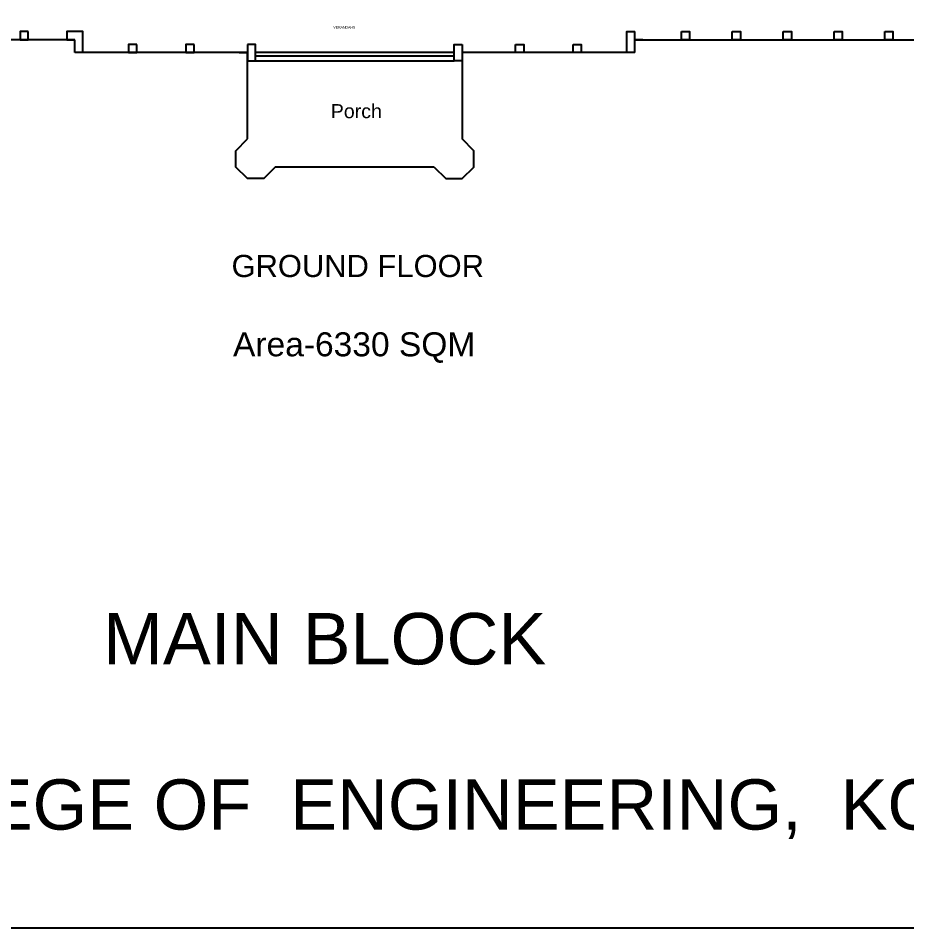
# Model space of a CAD drawing. Header units: millimetres. Extents: x 14 to 406, y 10 to 287.
# Drawn here: x 173.6 to 275.1, y 9.9 to 113.8 of the extents above; entities that cross this region are included whole.
import ezdxf

# ---------------------------------------------------------------- set-up
doc = ezdxf.new("R2010")
doc.units = ezdxf.units.MM
doc.header["$MEASUREMENT"] = 0
doc.layers.get('0').update_dxf_attribs({"linetype": 'CONTINUOUS'})
doc.styles.add('Swis721CnBT$001H0', font='')
doc.styles.get('Swis721CnBT$001H0').set_extended_font_data('Swis721CnBT')

msp = doc.modelspace()

# ---------------------------------------------------------------- linework, layer by layer
at = {"color": 0, "linetype": 'Continuous', "lineweight": 25, "true_color": 0x000007}
for p, q in [((244.04, 109.91), (244.04, 112.32)), ((180.03, 111.39), (145.15, 111.39)), ((180.03, 109.91), (180.03, 111.39)), ((244.04, 109.91), (244.04, 111.39)), ((244.04, 111.39), (279, 111.39)), ((244.97, 111.39), (244.04, 111.39)), ((199.76, 109.91), (180.03, 109.91)), ((199.76, 109.91), (180.03, 109.91)), ((198.83, 109.91), (199.76, 109.91)), ((199.76, 100.05), (199.76, 109.91)), ((223.38, 109.91), (200.69, 109.91)), ((200.69, 109.53), (223.38, 109.53)), ((244.04, 109.91), (224.31, 109.91)), ((224.31, 109.91), (224.31, 100.05)), ((225.24, 109.91), (224.31, 109.91)), ((200.69, 108.98), (223.38, 108.98)), ((221.09, 96.83), (202.93, 96.83))]:
    msp.add_line(p, q, dxfattribs=at)
for points in [[(14.08, 9.88), (405.75, 9.88), (405.75, 286.82), (14.08, 286.82)], [(174.7, 112.32), (173.76, 112.32), (173.76, 111.39), (174.7, 111.39)], [(249.37, 112.32), (250.3, 112.32), (250.3, 111.39), (249.37, 111.39)], [(255.17, 112.32), (256.1, 112.32), (256.1, 111.39), (255.17, 111.39)], [(261.01, 112.32), (261.94, 112.32), (261.94, 111.39), (261.01, 111.39)], [(266.81, 112.32), (267.74, 112.32), (267.74, 111.39), (266.81, 111.39)], [(272.61, 112.32), (273.54, 112.32), (273.54, 111.39), (272.61, 111.39)], [(187.1, 110.84), (186.17, 110.84), (186.17, 109.91), (187.1, 109.91)], [(193.66, 110.84), (192.73, 110.84), (192.73, 109.91), (193.66, 109.91)], [(199.76, 110.84), (199.76, 108.98), (200.69, 108.98), (200.69, 110.84)], [(224.31, 110.84), (224.31, 108.98), (223.38, 108.98), (223.38, 110.84)], [(230.41, 110.84), (231.34, 110.84), (231.34, 109.91), (230.41, 109.91)], [(236.97, 110.84), (237.9, 110.84), (237.9, 109.91), (236.97, 109.91)]]:
    msp.add_lwpolyline(points, close=True, dxfattribs=at)
for points in [[(180.96, 109.91), (180.96, 112.32), (179.1, 112.32), (179.1, 111.39), (180.03, 111.39)], [(243.11, 109.91), (243.11, 112.32), (244.04, 112.32)], [(202.93, 96.83), (201.62, 95.52), (199.76, 95.52), (198.44, 96.83), (198.44, 98.69), (199.76, 100.05)], [(221.09, 96.83), (222.45, 95.52), (224.31, 95.52), (225.62, 96.83), (225.62, 98.69), (224.31, 100.05)]]:
    msp.add_lwpolyline(points, dxfattribs=at)

# ---------------------------------------------------------------- texts
at = {"color": 0, "true_color": 0x000007, "style": 'Swis721CnBT$001H0'}
for s, height, p in [('VERANDAHS', 0.288, (209.58, 112.66)), ('Porch', 1.603, (209.28, 102.42)), ('GROUND FLOOR', 2.5295, (197.94, 84.26)), ('Area-6330 SQM', 2.7437, (198.11, 75.2)), ('MAIN BLOCK', 5.881, (183.25, 39.98)), ('T K M COLLEGE OF  ENGINEERING,  KOLLAM -5', 5.7498, (125.21, 21.1))]:
    msp.add_text(s, height=height, dxfattribs=at).set_placement(p)

doc.saveas('drawing.dxf')
